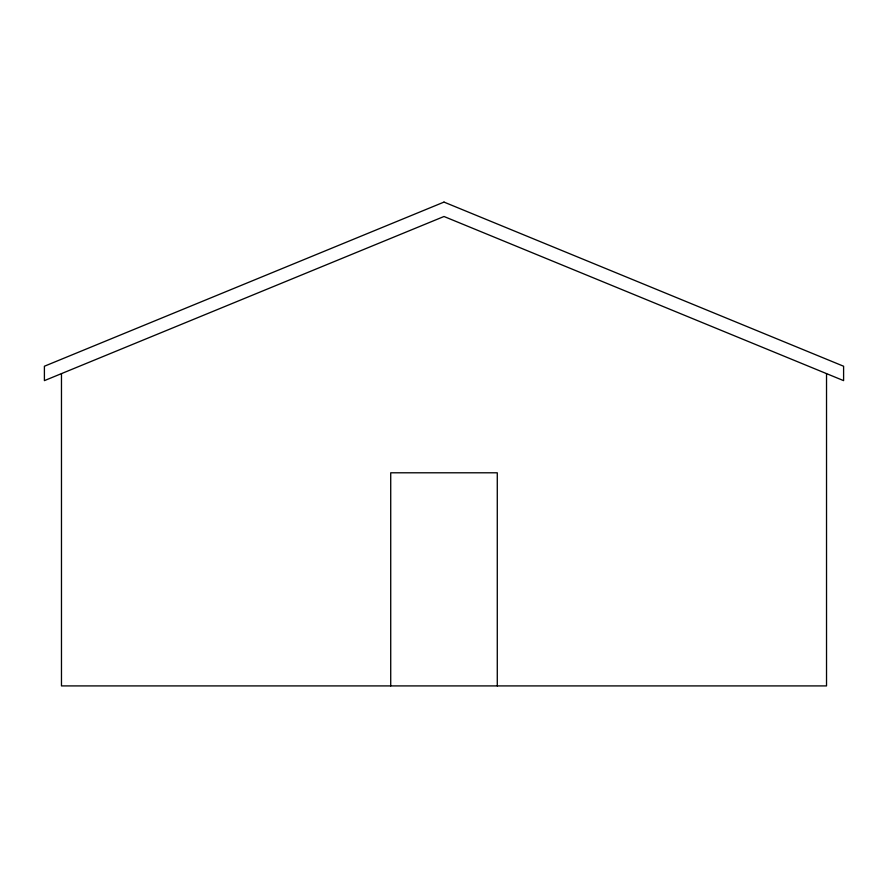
<?xml version="1.0" encoding="UTF-8"?>
<svg xmlns="http://www.w3.org/2000/svg" width="888" height="888" viewBox="0 0 888 888"><rect width="100%" height="100%" fill="white"/><g stroke="black" fill="none" stroke-linecap="round" stroke-linejoin="round"><path stroke-width="1.33" d="M826.528 373.615L826.528 685.913L61.472 685.913L61.472 373.615M497.28 685.913L497.28 472.793L390.72 472.793L390.72 685.913M444 202.087L44.4 366.233L44.4 380.63L444 216.494L843.6 380.63L843.6 366.233L444 202.087"/></g></svg>
